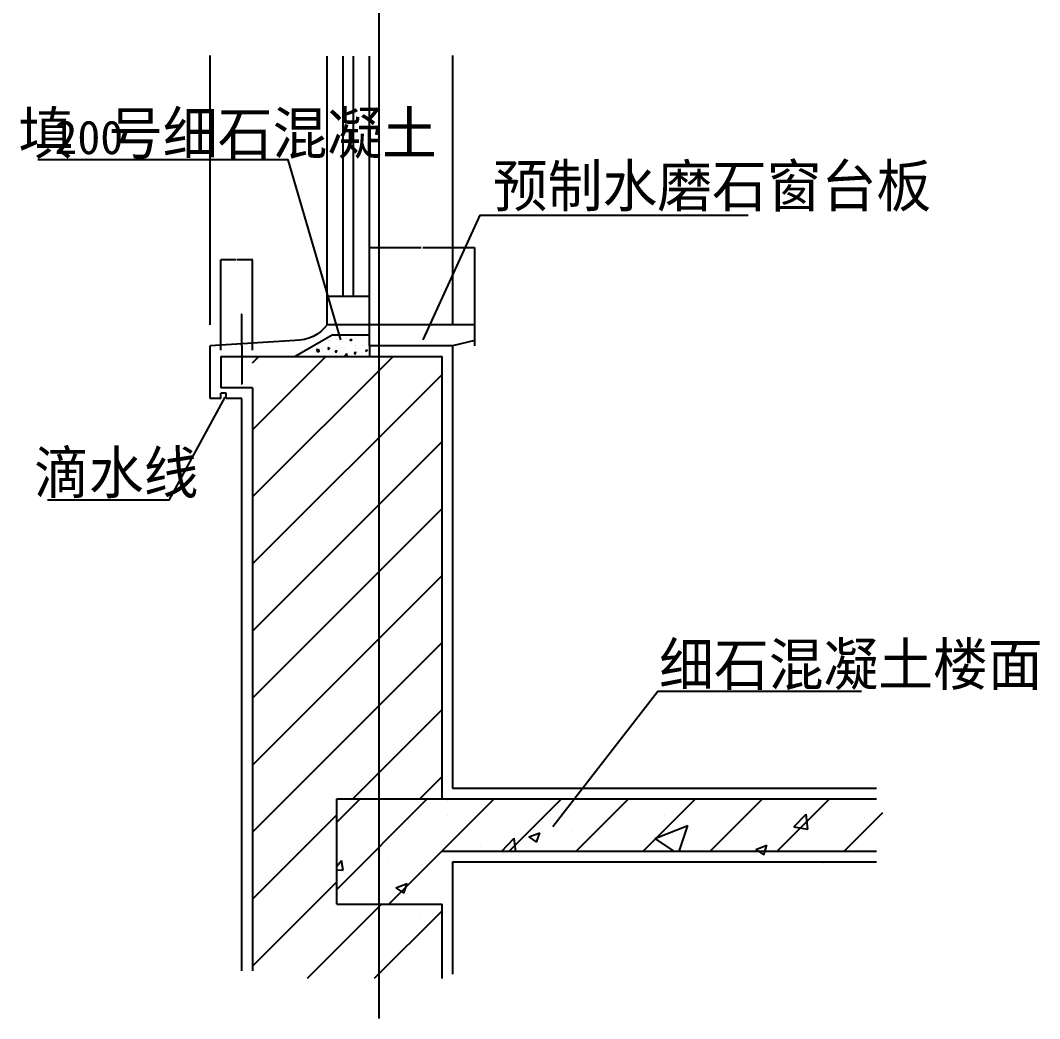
# Model space of a CAD drawing. Header units: metres. Extents: x 6758 to 8857, y -1174 to 2691.
# Drawn here: x 6758 to 8693, y -1174 to 722 of the extents above; entities that cross this region are included whole.
import ezdxf

# ---------------------------------------------------------------- set-up
doc = ezdxf.new("R2010")
doc.units = ezdxf.units.M
for name, color, linetype in [('ZZ-1', 255, 'Continuous'), ('ZZ-2', 2, 'Continuous'), ('ZZ-3', 3, 'Continuous'), ('ZZ-5', 6, 'Continuous'), ('ZZ-6', 7, 'Continuous'), ('ZZ-7', 7, 'Continuous'), ('ZZ-8', 1, 'Continuous')]:
    doc.layers.add(name, color=color, linetype=linetype)
doc.dimstyles.get("Standard").update_dxf_attribs({"dimtxt": 2.5, "dimasz": 2.5, "dimexe": 1.25, "dimexo": 0.625, "dimtad": 1, "dimcen": 2.5, "dimazin": 3, "dimtfac": 1, "dimtmove": 0, "dimatfit": 3})

# ---------------------------------------------------------------- blocks, each defined once
blk = doc.blocks.new('X3')
for p, q in [((4899.48, 4390.37), (5071.39, 4562.27)), ((4899.48, 4517.65), (4944.11, 4562.27)), ((4998.67, 4362.27), (5198.67, 4562.27)), ((5110.27, 4558.38), (5110.27, 4558.38)), ((5225.95, 4462.27), (5325.95, 4562.27)), ((5353.23, 4462.27), (5453.23, 4562.27)), ((5480.51, 4462.27), (5580.51, 4562.27)), ((5607.79, 4462.27), (5707.79, 4562.27)), ((5735.07, 4462.27), (5835.07, 4562.27)), ((5862.35, 4462.27), (5936.13, 4536.06)), ((5503.14, 4487.21), (5566.15, 4511.4)), ((5549.67, 4462.27), (5566.16, 4511.39)), ((5212.27, 4462.27), (5236.6, 4487.63)), ((5239.55, 4462.27), (5236.6, 4487.62)), ((5503.14, 4487.21), (5540.1, 4462.27)), ((4933.97, 4444.77), (4933.97, 4444.77))]:
    blk.add_line(p, q)
blk = doc.blocks.new('X4')
for p, q in [((5035.17, 4548.49), (5035.17, 4548.49)), ((5110.27, 4558.38), (5110.27, 4558.38)), ((5522.03, 4558.99), (5522.03, 4558.99)), ((5675.17, 4548.85), (5675.17, 4548.85)), ((5767.07, 4537.15), (5790.43, 4561.5)), ((5793.75, 4533), (5790.44, 4561.5)), ((5901.34, 4554.6), (5901.34, 4554.6)), ((4907.59, 4542.28), (4907.59, 4542.28)), ((5347.08, 4528.96), (5347.08, 4528.96)), ((5521.14, 4527.73), (5521.14, 4527.73)), ((5712.62, 4529.75), (5712.62, 4529.75)), ((5767.07, 4537.15), (5793.75, 4533.01)), ((5787.72, 4539.64), (5787.72, 4539.64)), ((5264.06, 4517.99), (5285.07, 4526.06)), ((5264.06, 4517.99), (5278.99, 4507.93)), ((5278.99, 4507.92), (5285.07, 4526.05)), ((5172.12, 4498.93), (5172.12, 4498.93)), ((5365.32, 4505.23), (5365.32, 4505.23)), ((5409.54, 4489.85), (5409.54, 4489.85)), ((5523.16, 4504.81), (5523.16, 4504.81)), ((5695.2, 4493.97), (5716.21, 4502.03)), ((5695.2, 4493.97), (5710.13, 4483.9)), ((5710.13, 4483.9), (5716.21, 4502.03)), ((4899.48, 4462.65), (4908.51, 4473.41)), ((4911.98, 4454.6), (4908.51, 4473.41)), ((5213.79, 4486.03), (5213.79, 4486.03)), ((5334.43, 4479.96), (5334.43, 4479.96)), ((4899.48, 4455.7), (4911.98, 4454.61)), ((4907.62, 4451.54), (4907.62, 4451.54)), ((4997.17, 4468.9), (4997.17, 4468.9)), ((5059.76, 4464.9), (5059.76, 4464.9)), ((5823.05, 4468.19), (5823.05, 4468.19)), ((4903.94, 4442.41), (4903.94, 4442.41)), ((5031.35, 4440.06), (5031.35, 4440.06)), ((5067.77, 4444.77), (5067.77, 4444.77)), ((4956.25, 4430.17), (4956.25, 4430.17)), ((5012, 4421.23), (5033, 4429.3)), ((5012, 4421.23), (5026.92, 4411.17)), ((5026.92, 4411.17), (5033.01, 4429.29)), ((4970.88, 4411.24), (4970.88, 4411.24)), ((5056.11, 4365.04), (5056.11, 4365.04))]:
    blk.add_line(p, q)
blk = doc.blocks.new('X5')
for p, q in [((4739.48, 2321.18), (5006.41, 2588.1)), ((4739.48, 2448.46), (4879.13, 2588.1)), ((4739.48, 2575.74), (4751.85, 2588.1)), ((4739.48, 2193.9), (5099.48, 2553.9)), ((4739.48, 2066.62), (5099.48, 2426.62)), ((4739.48, 1939.34), (5099.48, 2299.34)), ((4739.48, 1812.06), (5099.48, 2172.06)), ((4739.48, 1684.78), (5099.48, 2044.78)), ((4930.08, 1748.1), (5099.48, 1917.5)), ((5057.36, 1748.1), (5099.48, 1790.22)), ((4739.48, 1557.5), (4899.48, 1717.5)), ((4739.48, 1430.22), (4899.48, 1590.22)), ((4844.09, 1407.55), (4984.64, 1548.1)), ((4971.37, 1407.55), (5099.48, 1535.67)), ((5098.65, 1407.55), (5099.48, 1408.39))]:
    blk.add_line(p, q)
blk = doc.blocks.new('X2')
for p, q in [((10224.35, 2617.63), (10224.35, 2617.63)), ((10225.69, 2618.15), (10225.69, 2618.15)), ((10226.77, 2618.09), (10226.77, 2618.09)), ((10238.21, 2619.8), (10238.21, 2619.8)), ((10247.25, 2623.64), (10247.25, 2623.64)), ((10249.6, 2620.83), (10249.6, 2620.83)), ((10255.93, 2623.09), (10255.93, 2623.09)), ((10257.15, 2622.3), (10257.15, 2622.3)), ((10264.23, 2619.47), (10267.73, 2620.82)), ((10264.23, 2619.47), (10266.72, 2617.8)), ((10266.72, 2617.8), (10267.73, 2620.82)), ((10273.94, 2622.51), (10273.94, 2622.51)), ((10275.57, 2624.58), (10275.57, 2624.58)), ((10288.73, 2626.45), (10288.73, 2626.45)), ((10290.09, 2628.1), (10290.09, 2628.1)), ((10297.07, 2617.12), (10297.07, 2617.12)), ((10300.63, 2621.38), (10300.63, 2621.38)), ((10198.07, 2597.46), (10198.07, 2597.46)), ((10200.59, 2599.9), (10202.73, 2602.45)), ((10200.59, 2599.9), (10203.58, 2599.64)), ((10201.15, 2597.67), (10205.04, 2601.73)), ((10201.15, 2597.67), (10205.59, 2596.98)), ((10203.58, 2599.64), (10203.01, 2602.71)), ((10205.59, 2596.98), (10205.04, 2601.73)), ((10209.59, 2602.11), (10209.59, 2602.11)), ((10212.54, 2598.43), (10212.54, 2598.43)), ((10222.22, 2603.35), (10225.72, 2604.69)), ((10222.22, 2603.35), (10224.71, 2601.67)), ((10223.74, 2600.99), (10223.74, 2600.99)), ((10224.71, 2601.67), (10225.72, 2604.69)), ((10225.06, 2600.08), (10225.06, 2600.08)), ((10226.76, 2604.94), (10226.76, 2604.94)), ((10236.45, 2596.77), (10238.86, 2599.64)), ((10236.45, 2596.77), (10239.44, 2596.5)), ((10238.75, 2607.11), (10238.75, 2607.11)), ((10239.44, 2596.5), (10238.86, 2599.64)), ((10243.99, 2602.57), (10243.99, 2602.57)), ((10248.99, 2604.19), (10248.99, 2604.19)), ((10253.45, 2603.81), (10253.45, 2603.81)), ((10254.51, 2589.39), (10258.4, 2593.45)), ((10258.96, 2588.7), (10258.4, 2593.45)), ((10267.91, 2612.12), (10267.91, 2612.12)), ((10272.32, 2593.63), (10274.73, 2596.5)), ((10272.32, 2593.63), (10275.31, 2593.37)), ((10275.31, 2593.37), (10274.73, 2596.5)), ((10274.96, 2607.93), (10274.96, 2607.93)), ((10275.57, 2606.73), (10275.57, 2606.73)), ((10280.14, 2602.68), (10280.14, 2602.68)), ((10287.01, 2594.62), (10287.01, 2594.62)), ((10288.09, 2608.38), (10288.09, 2608.38)), ((10294.08, 2599.34), (10297.58, 2600.69)), ((10294.08, 2599.34), (10296.56, 2597.67)), ((10296.56, 2597.67), (10297.58, 2600.69)), ((10300.03, 2594.81), (10300.03, 2594.81)), ((10300.63, 2611.46), (10300.63, 2611.46)), ((10254.51, 2589.39), (10258.96, 2588.7)), ((10257.85, 2589.61), (10257.85, 2589.61)), ((10274.35, 2591.29), (10274.35, 2591.29)), ((10274.94, 2588.66), (10274.94, 2588.66)), ((10293.87, 2591.15), (10293.87, 2591.15))]:
    blk.add_line(p, q)
blk = doc.blocks.new('*D1')
for p, q in [((7420.37, 143.71), (7420.37, 290.53)), ((7420.62, 290.53), (7518.87, 290.53)), ((7521.87, 290.53), (7620.12, 290.53)), ((7620.37, 143.71), (7620.37, 290.53))]:
    blk.add_line(p, q)
at = {"layer": 'Defpoints'}
for p in [(7420.37, 290.53), (7420.37, 143.71), (7620.37, 143.71)]:
    blk.add_point(p, dxfattribs=at)
at = {"layer": 'ZZ-3', "insert": (7520.37, 290.53), "char_height": 1, "attachment_point": 5}
blk.add_mtext('200', dxfattribs=at)
blk = doc.blocks.new('*D2')
for p, q in [((7167.53, 266.96), (7138.28, 266.96)), ((7138.53, 95.25), (7138.53, 266.96)), ((7198.78, 266.96), (7169.53, 266.96)), ((7198.53, 95.25), (7198.53, 266.96))]:
    blk.add_line(p, q)
at = {"layer": 'Defpoints'}
for p in [(7198.53, 266.96), (7138.53, 95.25), (7198.53, 95.25)]:
    blk.add_point(p, dxfattribs=at)
at = {"layer": 'ZZ-3', "insert": (7168.53, 266.96), "char_height": 1, "attachment_point": 5}
blk.add_mtext('60', dxfattribs=at)
blk = doc.blocks.new('*D3')
for p, q in [((7178.04, 163.75), (7177.79, 163.75)), ((7178.29, 143.89), (7178.29, 163.75)), ((7178.29, 103.71), (7178.29, 163.75)), ((7178.29, 163.75), (7178.29, 163.75)), ((7178.54, 163.75), (7178.79, 163.75))]:
    blk.add_line(p, q)
at = {"layer": 'Defpoints'}
for p in [(7178.29, 163.75), (7178.29, 143.89), (7178.29, 103.71)]:
    blk.add_point(p, dxfattribs=at)
at = {"layer": 'ZZ-3', "insert": (7178.29, 164.875), "char_height": 1, "attachment_point": 5}
blk.add_mtext('0', dxfattribs=at)
blk = doc.blocks.new('*D4')
for p, q in [((7178.29, 103.71), (7178.29, 31.22)), ((7178.29, 83.71), (7178.29, 31.22)), ((7178.04, 31.22), (7177.79, 31.22)), ((7178.29, 31.22), (7178.29, 31.22)), ((7178.54, 31.22), (7178.79, 31.22))]:
    blk.add_line(p, q)
at = {"layer": 'Defpoints'}
for p in [(7178.29, 103.71), (7178.29, 83.71), (7178.29, 31.22)]:
    blk.add_point(p, dxfattribs=at)
at = {"layer": 'ZZ-3', "insert": (7178.29, 32.345), "char_height": 1, "attachment_point": 5}
blk.add_mtext('0', dxfattribs=at)
blk = doc.blocks.new('*D5')
for p, q in [((7620.12, 198.28), (7619.87, 198.28)), ((7620.37, 104.01), (7620.37, 198.28)), ((7620.37, 144.01), (7620.37, 198.28)), ((7620.37, 198.28), (7620.37, 198.28)), ((7620.62, 198.28), (7620.87, 198.28))]:
    blk.add_line(p, q)
at = {"layer": 'Defpoints'}
for p in [(7620.37, 198.28), (7620.37, 144.01), (7620.37, 104.01)]:
    blk.add_point(p, dxfattribs=at)
at = {"layer": 'ZZ-3', "insert": (7620.37, 199.405), "char_height": 1, "attachment_point": 5}
blk.add_mtext('0', dxfattribs=at)

msp = doc.modelspace()

# ---------------------------------------------------------------- linework, layer by layer
at = {"layer": 'ZZ-1'}
for p, q in [((7620.37, 143.71), (7420.37, 143.71)), ((7420.37, 103.71), (7420.37, 143.71)), ((7620.37, 113.71), (7620.37, 143.71)), ((7578.29, 103.71), (7420.37, 103.71)), ((7138.29, 83.71), (7558.29, 83.71)), ((7138.29, 83.71), (7138.29, 23.71)), ((7558.29, -756.29), (7558.29, 83.71)), ((7198.29, 23.71), (7138.29, 23.71)), ((7198.29, 23.71), (7198.29, -1082.65)), ((7358.29, -756.29), (8383.22, -756.29)), ((7358.29, -956.29), (7358.29, -756.29)), ((8383.22, -856.29), (7558.29, -856.29)), ((7358.29, -956.29), (7558.29, -956.29)), ((7558.29, -1096.09), (7558.29, -956.29))]:
    msp.add_line(p, q, dxfattribs=at)
at = {"layer": 'ZZ-2'}
for p, q in [((7340.37, 143.71), (7340.37, 653.77)), ((7370.37, 198), (7370.37, 653.77)), ((7390.37, 198), (7390.37, 653.77)), ((7420.37, 143.71), (7420.37, 653.77)), ((7340.37, 198), (7420.37, 198))]:
    msp.add_line(p, q, dxfattribs=at)
at = {"layer": 'ZZ-3'}
for points in [[(7366.25, 115.35), (7266.07, 456.78), (6790.7, 456.78)], [(7522.53, 115.35), (7630.73, 351.62), (8139.65, 351.62)], [(7146.14, 6.04), (7039.54, -189.22), (6809.03, -189.22)], [(7768.61, -809.14), (7967.72, -551.64), (8354.23, -551.64)]]:
    msp.add_lwpolyline(points, dxfattribs=at)
at = {"layer": 'ZZ-5'}
for p, q in [((7118.29, 143.71), (7118.29, 654.92)), ((7578.29, 654.92), (7578.29, 143.71)), ((7118.29, 3.71), (7118.29, 103.71)), ((7578.29, 103.71), (7578.29, -736.29)), ((7138.29, 3.71), (7118.29, 3.71)), ((7138.29, 3.71), (7138.29, 13.71)), ((7148.29, 13.71), (7138.29, 13.71)), ((7148.29, 3.71), (7148.29, 13.71)), ((7178.29, 3.71), (7148.29, 3.71)), ((7178.29, -1082.65), (7178.29, 3.71)), ((7578.29, -736.29), (8383.22, -736.29)), ((7578.29, -876.29), (8383.22, -876.29)), ((7578.29, -876.29), (7578.29, -1089.55))]:
    msp.add_line(p, q, dxfattribs=at)
msp.add_lwpolyline([(7420.37, 143.71), (7340.37, 143.71, -0.23), (7279.55, 113.71), (7118.29, 103.71)], format="xyb", dxfattribs=at)
at = {"layer": 'ZZ-7'}
for p, q in [((7349.55, 123.71), (7279.19, 83.71)), ((7420.37, 123.71), (7349.55, 123.71)), ((7420.37, 103.71), (7420.37, 83.71))]:
    msp.add_line(p, q, dxfattribs=at)
msp.add_lwpolyline([(7620.37, 113.71), (7578.29, 103.71)], dxfattribs=at)
at = {"layer": 'ZZ-8'}
msp.add_line((7438.29, 2504.99), (7438.29, -1173.65), dxfattribs=at)

# ---------------------------------------------------------------- block references
at = {"layer": 'ZZ-7'}
for name, p in [('X2', (-2880.87, -2504.39)), ('X5', (2458.8, -2504.39)), ('X3', (2458.8, -5318.57)), ('X4', (2458.8, -5346.66))]:
    msp.add_blockref(name, p, dxfattribs=at)

# ---------------------------------------------------------------- texts
at = {"layer": 'ZZ-6'}
for s, height, p in [('填', 80, (6754.22, 467.64)), ('号细石混凝土', 80, (6924.3, 467.64)), ('200', 64, (6822.39, 467.64)), ('预制水磨石窗台板', 80, (7654.77, 367.64)), ('滴水线', 80, (6783.88, -176.75)), ('细石混凝土楼面', 80, (7970.38, -541.01))]:
    msp.add_text(s, height=height, dxfattribs=at).set_placement(p)

# ---------------------------------------------------------------- dimensions: what is measured, and where the dimension line sits
at = {"layer": 'ZZ-3'}
for base, p1, p2, picture, middle in [((7420.37, 290.53), (7420.37, 143.71), (7620.37, 143.71), '*D1', (7520.37, 290.53)), ((7198.53, 266.96), (7198.53, 95.25), (7138.53, 95.25), '*D2', (7168.53, 266.96)), ((7620.37, 198.28), (7620.37, 104.01), (7620.37, 144.01), '*D5', (7620.37, 199.405)), ((7178.29, 163.75), (7178.29, 143.89), (7178.29, 103.71), '*D3', (7178.29, 164.875)), ((7178.29, 31.22), (7178.29, 103.71), (7178.29, 83.71), '*D4', (7178.29, 32.345))]:
    dim = msp.add_linear_dim(base=base, p1=p1, p2=p2, dimstyle='Standard', dxfattribs=at)
    dim.commit()
    dim.dimension.update_dxf_attribs({"geometry": picture, "text_midpoint": middle})

doc.saveas('drawing.dxf')
